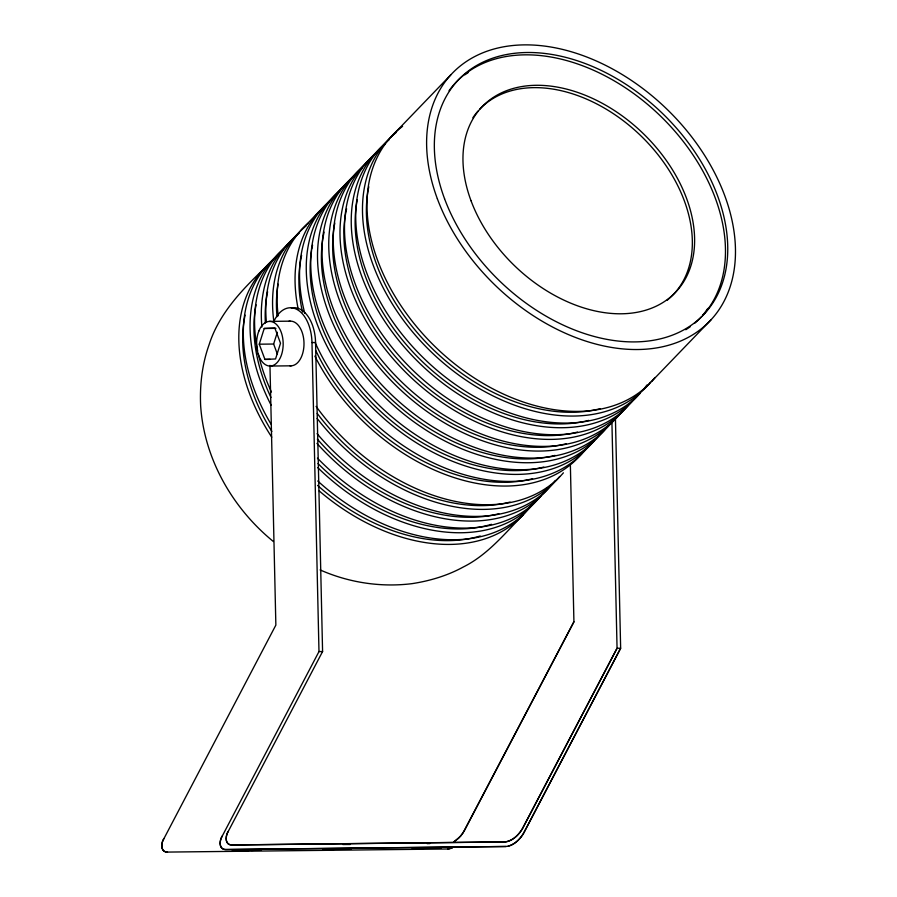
<?xml version="1.0" encoding="UTF-8"?>
<svg xmlns="http://www.w3.org/2000/svg" width="897" height="897" viewBox="0 0 897 897"><rect width="100%" height="100%" fill="white"/><g stroke="black" fill="none" stroke-linecap="round" stroke-linejoin="round"><path stroke-width="1.35" d="M259.267 344.19L264.223 328.481L274.852 328.022L280.514 343.248L275.547 358.957L264.929 359.428L259.267 344.19L273.63 344.033L277.408 354.18M273.63 344.033L277.352 332.249M163.916 838.538C160.955 842.844 160.26 852.217 167.492 852.15M222.277 835.982C219.743 840.063 218.307 848.528 224.833 849.526L505.964 846.488C513.42 845.826 519.296 839.951 523.175 833.986L620.646 648.239L615.409 417.52M291.301 308.019A35.734 21.259 89.4 0 1 315.565 342.519L322.584 651.536L228.264 831.362C225.315 835.656 224.609 845.041 231.841 844.974L504.776 841.947C512.49 841.195 518.533 835.085 522.379 828.783L617.058 648.284L611.911 421.758M228.264 831.362C225.596 835.623 224.497 844.447 231.325 844.963L505.863 841.868C513.297 840.354 519.139 834.535 522.749 828.099L617.058 648.284L620.646 648.239L523.938 832.64C520.507 838.762 515.091 844.234 508.195 846.196M274.404 320.274A35.734 21.259 89.4 0 1 297.591 309.801A35.734 21.259 89.4 0 1 311.977 342.553L318.984 651.581L221.94 836.654C219.182 840.881 218.991 849.762 225.853 849.582L505.964 846.488M573.923 621.8L464.377 830.667L460.744 836.004L453.59 842.148L458.569 838.314L462.774 833.347L573.923 621.8L570.38 465.397M262.989 269.762C240.62 291.099 218.61 314.724 209.046 344.852C202.139 364.204 199.706 384.948 200.636 405.433C203.967 458.546 232.502 508.207 273.406 541.541M301.224 230.092L319.209 211.412M391.182 136.736L450.776 74.888M523.467 514.418C504.91 533.446 487.587 554.895 463.334 566.982C447.457 575.661 429.932 580.897 412.104 583.644C380.922 587.546 348.821 582.635 320.117 569.92M651.659 381.393L711.254 319.545M447.603 849.055L452.256 847.968L448.691 848.977L166.472 852.094C160.63 851.309 161.112 843.842 163.265 839.884L275.861 625.097L269.963 365.371M235.272 850.446L232.446 850.625L261.442 849.997L232.446 850.625L249.097 850.491M258.616 850.177L251.317 850.434M427.095 843.617L429.91 843.561M342.811 844.503L350.29 844.469M269.38 321.395L290.213 321.16M264.223 328.481L275.973 328.358M311.977 342.553L315.565 342.519M264.929 359.428L270.154 359.361M270.389 366.043L291.222 365.819M318.984 651.581L322.584 651.536M288.823 321.339A22.335 13.287 89.4 0 1 303.993 342.901A22.335 13.287 89.4 0 1 289.832 365.752M655.012 377.48A178.694 122.979 43.9 0 1 433.105 344.706A178.694 122.979 43.9 0 1 402.596 126.309M600.037 408.718A174.231 119.906 43.9 0 1 434.081 350.413A174.231 119.906 43.9 0 1 368.802 186.767M650.516 382.144A178.694 122.979 43.9 0 1 429.932 350.682A178.694 122.979 43.9 0 1 396.059 132.577M640.413 393.065A178.694 122.979 43.9 0 1 420.536 355.044A178.694 122.979 43.9 0 1 389.32 139.573M646.894 385.026A178.694 122.979 43.9 0 1 643.766 389.152M588.791 420.379A174.231 119.906 43.9 0 1 423.485 362.713A174.231 119.906 43.9 0 1 357.275 199.773M638.451 394.815A178.694 122.979 43.9 0 1 418.024 361.693A178.694 122.979 43.9 0 1 384.824 144.238M632.52 400.813A178.694 122.979 43.9 0 1 410.613 368.039A178.694 122.979 43.9 0 1 380.115 149.653M577.545 432.051A174.231 119.906 43.9 0 1 410.927 373.118A174.231 119.906 43.9 0 1 346.601 208.777M628.023 405.489A178.694 122.979 43.9 0 1 407.451 374.027A178.694 122.979 43.9 0 1 373.578 155.91M624.402 408.37A178.694 122.979 43.9 0 1 403.392 383.624A178.694 122.979 43.9 0 1 366.828 162.918M566.299 443.723A174.231 119.906 43.9 0 1 401.004 386.058A174.231 119.906 43.9 0 1 334.794 223.106M615.959 418.159A178.694 122.979 43.9 0 1 395.532 385.037A178.694 122.979 43.9 0 1 362.332 167.582M609.22 425.156A178.694 122.979 43.9 0 1 387.459 390.722A178.694 122.979 43.9 0 1 357.623 172.986M555.052 455.396A174.231 119.906 43.9 0 1 388.435 396.463A174.231 119.906 43.9 0 1 324.109 232.121M604.724 429.82A178.694 122.979 43.9 0 1 384.286 396.709A178.694 122.979 43.9 0 1 351.086 179.254M601.158 432.758A178.694 122.979 43.9 0 1 380.227 406.319A178.694 122.979 43.9 0 1 344.336 186.251M543.806 467.057A174.231 119.906 43.9 0 1 380.496 411.275A174.231 119.906 43.9 0 1 311.584 250.498M311.808 249.142A174.231 119.906 43.9 0 1 312.571 245.116M594.296 440.494A178.694 122.979 43.9 0 1 373.713 409.032A178.694 122.979 43.9 0 1 339.84 190.926M585.898 449.475A178.694 122.979 43.9 0 1 446.998 468.817A178.694 122.979 43.9 0 1 315.329 342.923M304.812 313.412A178.694 122.979 43.9 0 1 335.13 196.331M532.571 478.729A174.231 119.906 43.9 0 1 315.935 350.817M302.48 312.033A174.231 119.906 43.9 0 1 301.616 255.454M582.231 453.164A178.694 122.979 43.9 0 1 314.881 356.12M298.152 308.848A178.694 122.979 43.9 0 1 328.594 202.587M563.406 472.82A178.694 122.979 43.9 0 1 316.092 406.375M278.216 315.811A178.694 122.979 43.9 0 1 308.624 222.916M510.079 502.073A174.231 119.906 43.9 0 1 317.235 413.439M277.027 316.719A174.231 119.906 43.9 0 1 278.07 284.147M559.739 476.498A178.694 122.979 43.9 0 1 317.134 418.428M273.888 321.765A178.694 122.979 43.9 0 1 306.101 225.932M555.4 480.467A178.694 122.979 43.9 0 1 317.067 433.666M266.409 322.337A178.694 122.979 43.9 0 1 299.363 232.928M498.833 513.734A174.231 119.906 43.9 0 1 317.359 439.16M265.377 322.976A174.231 119.906 43.9 0 1 267.598 291.794M550.904 485.142A178.694 122.979 43.9 0 1 316.944 443.353M261.902 327.001A178.694 122.979 43.9 0 1 294.866 237.604M540.913 496.153A178.694 122.979 43.9 0 1 317.46 458.165M271.455 392.045A178.694 122.979 43.9 0 1 258.235 353.496M257.674 350.862A178.694 122.979 43.9 0 1 290.157 243.009M547.159 487.923A178.694 122.979 43.9 0 1 545.69 490.054M491.489 524.319A174.231 119.906 43.9 0 1 317.998 463.558M270.95 397.494A174.231 119.906 43.9 0 1 256.082 304.801M538.065 498.844A178.694 122.979 43.9 0 1 317.684 467.572M271.141 405.22A178.694 122.979 43.9 0 1 283.62 249.265M532.123 504.832A178.694 122.979 43.9 0 1 317.729 480.983M271.085 424.236A178.694 122.979 43.9 0 1 278.911 254.681M480.243 535.991A174.231 119.906 43.9 0 1 317.549 485.389M271.869 431.457A174.231 119.906 43.9 0 1 245.105 315.127M527.627 509.496A178.694 122.979 43.9 0 1 319.242 490.962M271.769 437.187A178.694 122.979 43.9 0 1 272.374 260.937M690.32 326.643A169.757 116.834 43.9 0 1 685.768 329.726M449.038 90.743A169.757 116.834 43.9 0 1 652.444 108.582A169.757 116.834 43.9 0 1 702.486 315.755M701.566 316.753A169.757 116.834 43.9 0 1 694.626 323.279M464.96 74.787A169.757 116.834 43.9 0 1 468.357 72.444M707.8 308.433A169.757 116.834 43.9 0 1 702.912 315.015M472.876 117.754A134.023 92.234 43.9 0 1 477.922 111.161M479.783 109.12A134.023 92.234 43.9 0 1 644.45 139.36A134.023 92.234 43.9 0 1 667.155 300.248M322.64 849.582L351.22 848.999L322.64 849.582M412.418 848.584L440.999 848.001L412.418 848.584M258.852 331.071A22.335 13.287 89.4 0 0 268.999 365.987A22.335 13.287 89.4 0 0 281.815 334.11A22.335 13.287 89.4 0 0 258.852 331.071M437.366 198.798A178.694 122.979 43.9 0 0 701.869 328.369A178.694 122.979 43.9 0 0 603.804 64.472A178.694 122.979 43.9 0 0 437.366 198.798M444.553 198.719A169.757 116.834 43.9 0 0 695.825 321.81A169.757 116.834 43.9 0 0 602.661 71.11A169.757 116.834 43.9 0 0 444.553 198.719M471.026 200.737A134.023 92.234 43.9 0 0 669.409 297.916A134.023 92.234 43.9 0 0 595.855 99.993A134.023 92.234 43.9 0 0 471.026 200.737"/></g></svg>
